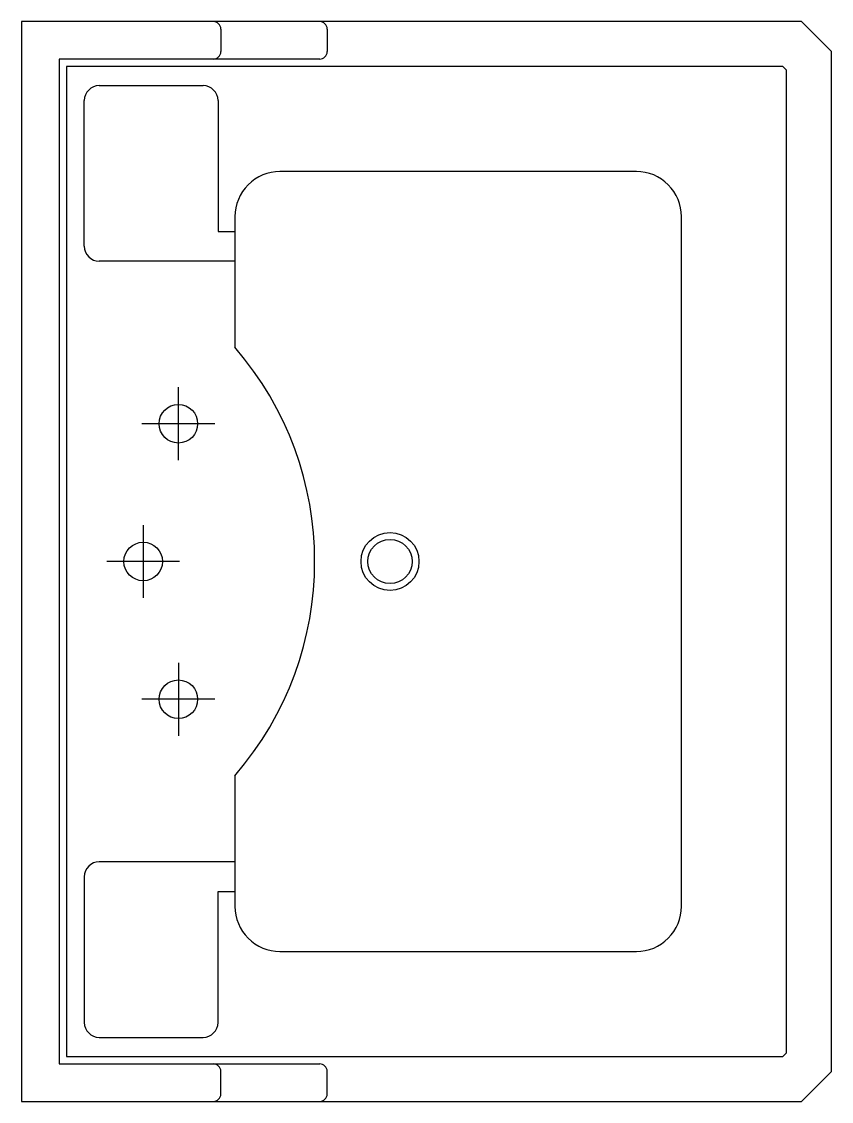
# Model space of a CAD drawing. Extents: x -157.379 to -156.839, y -36.301 to -35.581.
import ezdxf

# ---------------------------------------------------------------- set-up
doc = ezdxf.new("R2010")
doc.units = 0
doc.header["$MEASUREMENT"] = 0
doc.layers.add('A-PECAS', color=2, linetype='CONTINUOUS')
doc.layers.add('TELHA3', color=1, linetype='CONTINUOUS')

msp = doc.modelspace()

# ---------------------------------------------------------------- linework, layer by layer
at = {"layer": 'A-PECAS'}
for p, q in [((-157.17556, -35.58566), (-157.17556, -35.60066)), ((-157.17556, -36.29566), (-157.17556, -36.28066))]:
    msp.add_line(p, q, dxfattribs=at)
msp.add_lwpolyline([(-157.37932, -36.30066), (-156.85932, -36.30066), (-156.83932, -36.28066), (-156.83932, -35.60066), (-156.85932, -35.58066), (-157.37932, -35.58066)], close=True, dxfattribs=at)
msp.add_lwpolyline([(-157.18056, -35.60566), (-157.35432, -35.60566), (-157.35432, -36.27566), (-157.18056, -36.27566)], dxfattribs=at)
msp.add_lwpolyline([(-157.23706, -36.08348), (-157.23706, -36.17066, 0.414214), (-157.20706, -36.20066), (-156.96932, -36.20066, 0.414214), (-156.93932, -36.17066), (-156.93932, -35.71066, 0.414214), (-156.96932, -35.68066), (-157.20706, -35.68066, 0.414214), (-157.23706, -35.71066), (-157.23706, -35.79784)], format="xyb", dxfattribs=at)
for centre, radius, start, end in [((-157.18056, -35.58566), 0.005, 0, 90), ((-157.18056, -35.60066), 0.005, 270, 0), ((-157.40234, -35.94066), 0.21844, 319.16983, 40.83017), ((-157.18056, -36.28066), 0.005, 0, 90), ((-157.18056, -36.29566), 0.005, 270, 0)]:
    msp.add_arc(centre, radius, start, end, dxfattribs=at)
at = {"layer": 'TELHA3'}
for p, q in [((-157.24645, -35.58566), (-157.24645, -35.60066)), ((-157.3275, -35.62335), (-157.25833, -35.62335)), ((-157.3375, -35.73041), (-157.3375, -35.63335)), ((-157.24833, -35.63335), (-157.24833, -35.72069)), ((-157.24833, -35.72069), (-157.23706, -35.72069)), ((-157.23706, -35.74041), (-157.3275, -35.74041)), ((-157.27479, -35.87307), (-157.27479, -35.82448)), ((-157.25049, -35.84878), (-157.29908, -35.84878)), ((-157.29824, -35.91636), (-157.29824, -35.96495)), ((-157.27394, -35.94066), (-157.32254, -35.94066)), ((-157.27479, -36.00824), (-157.27479, -36.05683)), ((-157.25049, -36.03254), (-157.29908, -36.03254)), ((-157.23706, -36.1409), (-157.3275, -36.1409)), ((-157.3375, -36.1509), (-157.3375, -36.24797)), ((-157.24833, -36.24797), (-157.24833, -36.16062)), ((-157.24833, -36.16062), (-157.23706, -36.16062)), ((-157.3275, -36.25797), (-157.25833, -36.25797)), ((-157.24645, -36.29566), (-157.24645, -36.28066))]:
    msp.add_line(p, q, dxfattribs=at)
msp.add_lwpolyline([(-157.34932, -36.27066), (-156.87175, -36.27066), (-156.86932, -36.26823), (-156.86932, -35.61308), (-156.87175, -35.61066), (-157.34932, -35.61066)], close=True, dxfattribs=at)
for centre, radius in [((-157.27479, -35.84878), 0.01287), ((-157.29824, -35.94066), 0.01287), ((-157.13366, -35.94066), 0.01932), ((-157.13366, -35.94066), 0.01476), ((-157.27479, -36.03254), 0.01287)]:
    msp.add_circle(centre, radius, dxfattribs=at)
for centre, radius, start, end in [((-157.25145, -35.58566), 0.005, 0, 90), ((-157.25145, -35.60066), 0.005, 270, 0), ((-157.3275, -35.63335), 0.01, 90, 180), ((-157.25833, -35.63335), 0.01, 0, 90), ((-157.3275, -35.73041), 0.01, 180, 270), ((-157.3275, -36.1509), 0.01, 90, 180), ((-157.3275, -36.24797), 0.01, 180, 270), ((-157.25833, -36.24797), 0.01, 270, 0), ((-157.25145, -36.28066), 0.005, 0, 90), ((-157.25145, -36.29566), 0.005, 270, 0)]:
    msp.add_arc(centre, radius, start, end, dxfattribs=at)

doc.saveas('drawing.dxf')
